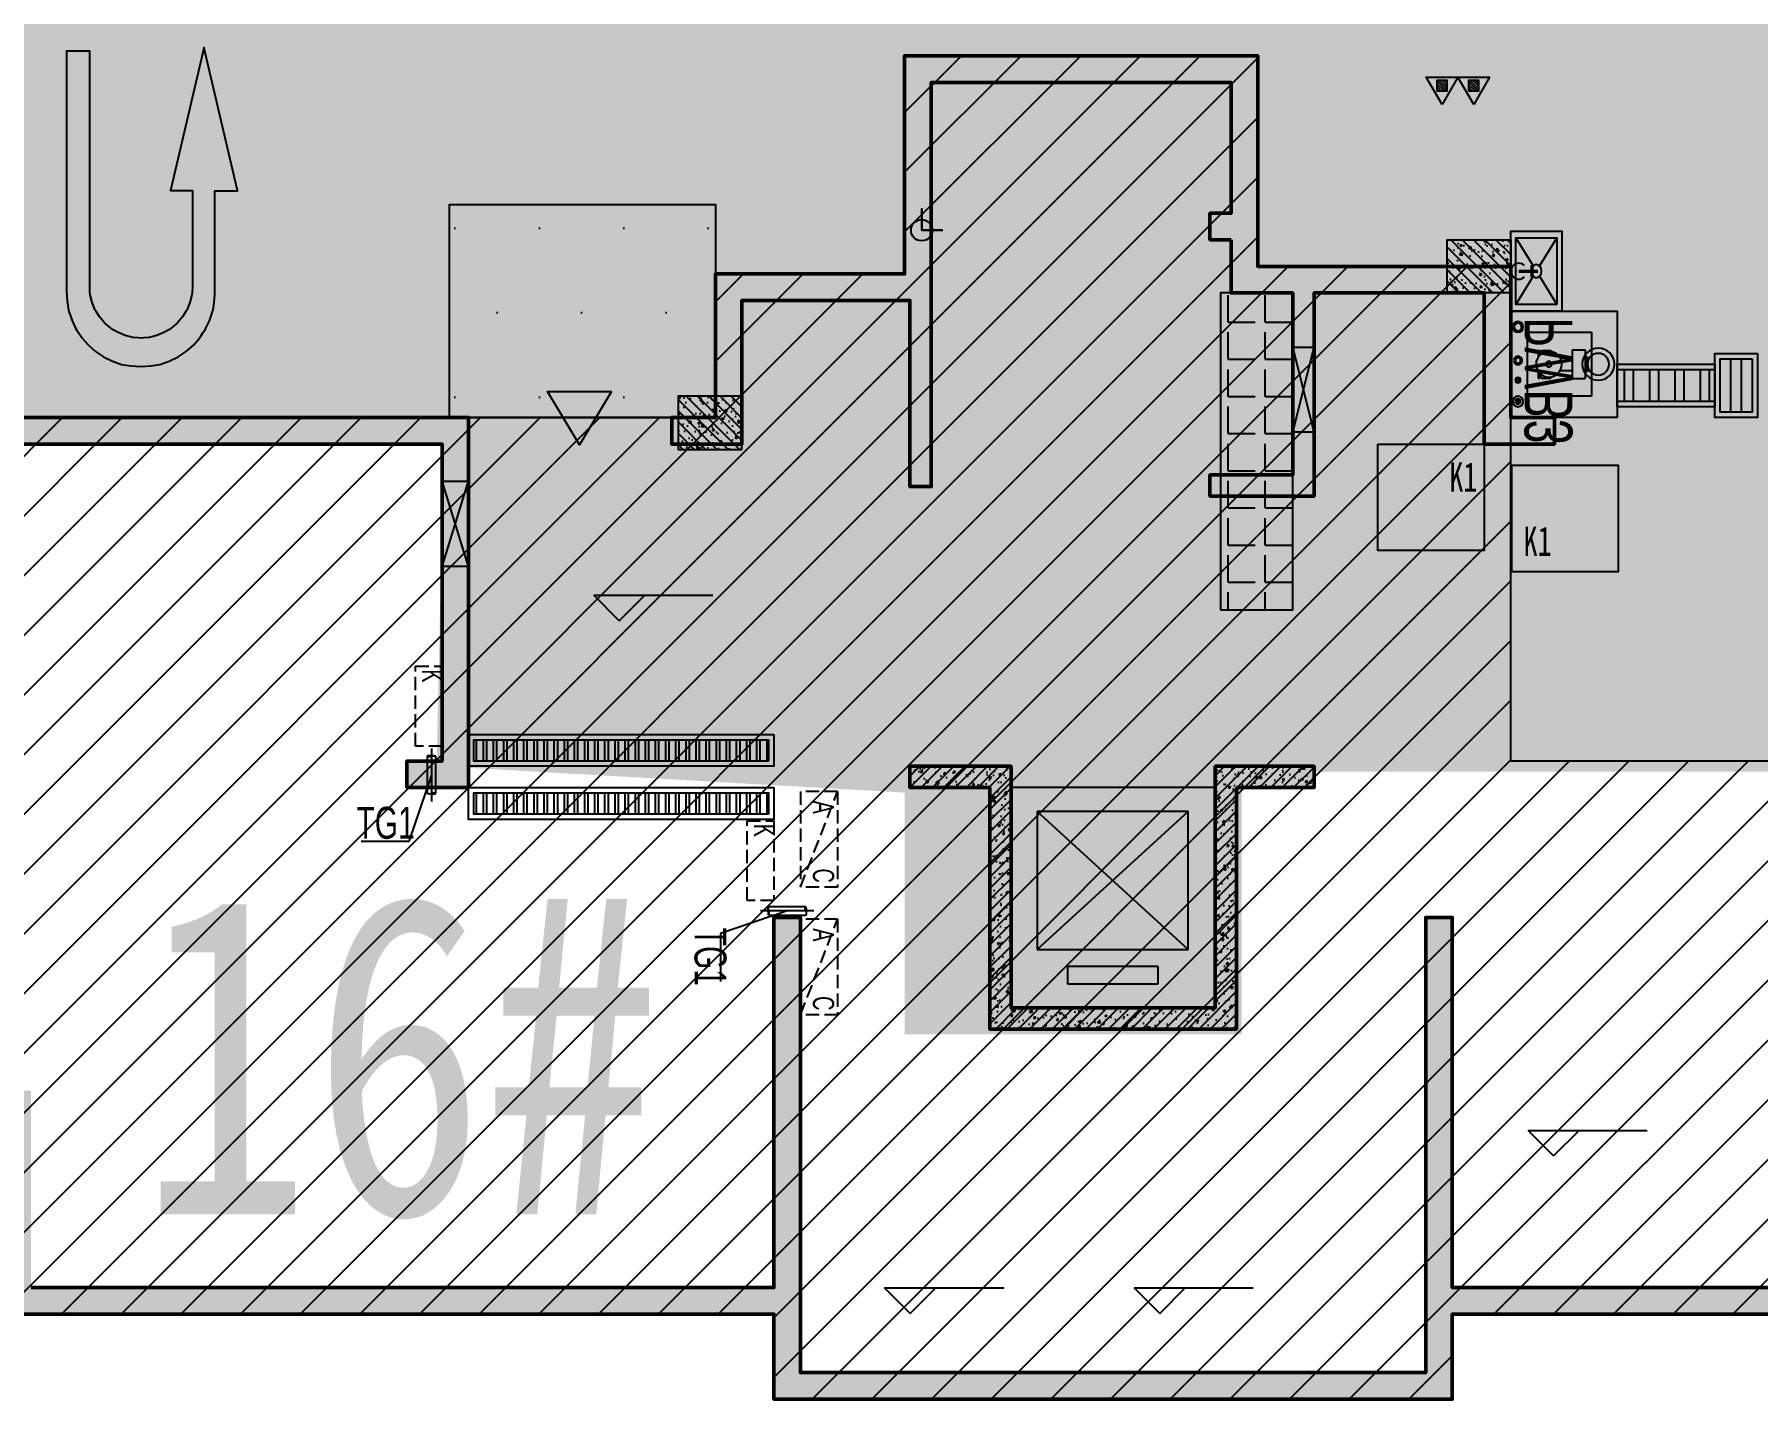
# Model space of a CAD drawing. Extents: x -1338203 to 1886333, y -530034 to 1031844.
# Drawn here: x 581834 to 598037, y 235343 to 248176 of the extents above; entities that cross this region are included whole.
import ezdxf
from ezdxf.enums import TextEntityAlignment as Align

# ---------------------------------------------------------------- set-up
doc = ezdxf.new("R2010")
doc.units = 0
doc.header["$LTSCALE"] = 1000
doc.header["$MEASUREMENT"] = 0
doc.linetypes.add('A-16-平面B1改$0$DASH', pattern=[0.35, 0.25, -0.1])
for name, color, linetype in [('0A-P-PKNG-LINE', 9, 'Continuous'), ('0P-EQUIP-CW', 7, 'Continuous'), ('0P-PIPE-CW', 3, 'Continuous'), ('A-001-平面参照B1$0$0A-ELEV-PATT', 8, 'Continuous'), ('A-001-平面参照B1$0$0G-NOTE', 4, 'Continuous'), ('A-001-平面参照B1$0$AUDIT_D_220531184525-2', 40, 'Continuous'), ('A-16-平面B1改$0$0A-A-SYMB-LEAD', 13, 'Continuous'), ('A-16-平面B1改$0$0A-A-SYMB-SHAF', 190, 'Continuous'), ('A-16-平面B1改$0$0A-O-EQPM', 215, 'Continuous'), ('A-16-平面B1改$0$A-16-平面B1$0$0A-A-SYMB-ELEV', 150, 'Continuous'), ('A-16-平面B1改$0$A-16-平面B1$0$0A-E-EVTR', 2, 'Continuous'), ('A-16-平面B1改$0$A-16-平面B1$0$110户型坡道（A02.A03.A06）$0$0A-P-FLOR-P&D', 190, 'Continuous'), ('A-FIRE', 7, 'Continuous'), ('p-a-core', 1, 'Continuous'), ('S-16-柱墙B1_1$0$0S-CW-HATCH', 251, 'Continuous'), ('S-16-柱墙B1_1$0$0S-CW-HATCH-UP', 251, 'Continuous'), ('S-16-柱墙B1_1$0$0S-S-HOLE', 55, 'Continuous'), ('S001地下一墙柱$0$S001地下一墙柱$0$0S-CC-LINE', 52, 'Continuous'), ('S001地下一墙柱$0$S001地下一墙柱$0$0S-CW-HATCH', 251, 'Continuous'), ('S001地下一墙柱$0$S001地下一墙柱$0$0S-CW-HATCH-UP', 251, 'Continuous'), ('可见线', 7, 'Continuous'), ('地面指向箭头', 7, 'Continuous'), ('负一层消火栓$0$0P-EQUIP-FH', 7, 'Continuous'), ('负一层集水坑及排水沟$0$负一层集水坑及排水沟$0$P001-预留预埋-B1$0$0A-O-FIXT', 6, 'Continuous'), ('负一层集水坑及排水沟$0$负一层集水坑及排水沟$0$P001-预留预埋-B1$0$0P-EQUIP-WW', 7, 'Continuous'), ('负一层集水坑及排水沟$0$负一层集水坑及排水沟$0$P001-预留预埋-B1$0$A-001-平面B1$0$0A-A-HATH', 8, 'Continuous'), ('负一层集水坑及排水沟$0$负一层集水坑及排水沟$0$P001-预留预埋-B1$0$A-001-平面B1$0$0A-P-ROOF-DRAN', 190, 'Continuous'), ('负一层集水坑及排水沟$0$负一层集水坑及排水沟$0$P001-预留预埋-B1$0$P001-预留预埋-B1$0$0P-EQUIP-WW', 7, 'Continuous')]:
    doc.layers.add(name, color=color, linetype=linetype)
for name, color, linetype, plot in [('A-001-主楼相对位置参照$0$AAD-A-MARK', 6, 'Continuous', False), ('A-16-平面B1改$0$A-16-平面B1$0$AAD-A-MARK', 6, 'Continuous', False), ('S-16-柱墙B1_1$0$AAD-A-MARK', 6, 'Continuous', False)]:
    doc.layers.add(name, color=color, linetype=linetype, plot=plot)
doc.layers.add('p-h-walkable', color=7, linetype='Continuous', lineweight=70, true_color=0xf0f0f0)
doc.layers.add('S-16-柱墙B1_1$0$0S-CW-LINE', color=7, linetype='Continuous', lineweight=50)
doc.styles.add('A-001-平面参照B1$0$AAD-HT', font='simhei.ttf', dxfattribs={"width": 0.6})
doc.styles.add('A-16-平面B1改$0$AAD-TXT', font='AAD-TXT', dxfattribs={"width": 0.7, "bigfont": 'AAD-HZTXT'})
doc.styles.add('仿宋_GB2312', font='simfang.ttf', dxfattribs={"width": 0.7, "height": 4})
doc.styles.add('负一层集水坑及排水沟$0$负一层集水坑及排水沟$0$P001-预留预埋-B1$0$P001-预留预埋-B1$0$AAD-TXT', font='AAD-TXT.shx', dxfattribs={"width": 0.7, "height": 3, "bigfont": 'AAD-HZTXT.shx'})

# ---------------------------------------------------------------- blocks, each defined once
blk = doc.blocks.new('A-001-平面参照B1')
at = {"layer": 'A-001-平面参照B1$0$0A-ELEV-PATT'}
h = blk.add_hatch(dxfattribs=at)
h.set_pattern_fill('DOTS', color=256, scale=500)
h.set_pattern_definition([(0, (-766365.4, -306889.1), (396.875, 793.75), [0, -793.75])])
h.paths.add_polyline_path([(-180629, -60313), (-178129, -60313), (-178129, -62313), (-180629, -62313)])
at = {"layer": 'A-001-平面参照B1$0$AUDIT_D_220531184525-2', "ltscale": 0.002}
blk.add_lwpolyline([(-180629, -62313), (-180629, -60313), (-178129, -60313), (-178129, -62313), (-180629, -62313)], dxfattribs=at)
at = {"layer": 'A-001-平面参照B1$0$0G-NOTE', "style": 'A-001-平面参照B1$0$AAD-HT', "width": 0.8}
blk.add_text('16#', height=3000, rotation=0, dxfattribs=at).set_placement((-183556, -68304), align=Align.MIDDLE_LEFT)
blk = doc.blocks.new('负一层集水坑及排水沟$0$负一层集水坑及排水沟$0$P001-预留预埋-B1$0$EREF')
at = {"layer": '负一层集水坑及排水沟$0$负一层集水坑及排水沟$0$P001-预留预埋-B1$0$P001-预留预埋-B1$0$0P-EQUIP-WW'}
for p, q in [((81104, 163835), (81104, 163235)), ((81704, 163835), (81104, 163835)), ((81704, 163235), (81704, 163835)), ((81748, 163902), (81730, 163920)), ((81767, 163905), (81733, 163939)), ((81777, 163917), (81745, 163949)), ((81274, 163735), (81337, 163735)), ((81274, 163735), (81274, 163719)), ((81274, 163719), (81317, 163719)), ((81274, 163706), (81306, 163706)), ((81274, 163706), (81274, 163615)), ((81471, 163735), (81534, 163735)), ((81491, 163719), (81534, 163719)), ((81502, 163706), (81534, 163706)), ((81534, 163735), (81534, 163719)), ((81534, 163706), (81534, 163615)), ((81274, 163615), (81285, 163615)), ((81345, 163529), (81345, 163416)), ((81463, 163529), (81463, 163416)), ((81523, 163615), (81534, 163615)), ((81270, 163416), (81538, 163416)), ((81270, 163416), (81270, 163295)), ((81538, 163416), (81538, 163295)), ((81104, 163235), (81704, 163235)), ((81270, 163295), (81538, 163295)), ((81328, 163289), (81480, 163289)), ((81328, 163289), (81328, 163280)), ((81328, 163280), (81480, 163280)), ((81345, 163295), (81345, 163289)), ((81345, 163280), (81345, 163252)), ((81463, 163295), (81463, 163289)), ((81463, 163280), (81463, 163252)), ((81480, 163289), (81480, 163280))]:
    blk.add_line(p, q, dxfattribs=at)
blk.add_lwpolyline([(80904, 163992), (80904, 162992), (81904, 162992), (81904, 163992)], close=True, dxfattribs=at)
for centre, radius in [((81054, 163926), 50), ((81754, 163926), 50), ((81054, 163926), 35), ((81369, 163926), 40), ((81369, 163926), 25), ((81554, 163926), 25), ((81554, 163926), 15), ((81754, 163926), 25), ((81404, 163635), 121), ((81404, 163635), 27), ((81404, 163170), 151), ((81404, 163170), 102)]:
    blk.add_circle(centre, radius, dxfattribs=at)
at = {"layer": '负一层集水坑及排水沟$0$负一层集水坑及排水沟$0$P001-预留预埋-B1$0$P001-预留预埋-B1$0$0P-EQUIP-WW', "style": '负一层集水坑及排水沟$0$负一层集水坑及排水沟$0$P001-预留预埋-B1$0$P001-预留预埋-B1$0$AAD-TXT', "width": 0.7}
blk.add_text('PWB3', height=450, dxfattribs=at).set_placement((80962, 163414, 3000))
blk = doc.blocks.new('负一层集水坑及排水沟$0$负一层集水坑及排水沟$0$P001-预留预埋-B1$0$$lvtry$00000191')
at = {"color": 0}
for p, q in [((-250, -50, 0), (-39, -219, 0)), ((39, -219, 0), (250, -50, 0)), ((-250, -450, 0), (-39, -281, 0)), ((39, -281, 0), (250, -450, 0))]:
    blk.add_line(p, q, dxfattribs=at)
at = {"color": 0, "elevation": 0}
for points in [[(300, -500), (300, 0), (-300, 0), (-300, -500)], [(250, -450), (250, -50), (-250, -50), (-250, -450)]]:
    blk.add_lwpolyline(points, close=True, dxfattribs=at)
at = {"color": 0}
blk.add_circle((0, -250, 0), 50, dxfattribs=at)
for p in [(0, -50, 0), (0, -250, 0)]:
    blk.add_point(p, dxfattribs=at)
blk = doc.blocks.new('负一层集水坑及排水沟')
at = {"layer": '负一层集水坑及排水沟$0$负一层集水坑及排水沟$0$P001-预留预埋-B1$0$A-001-平面B1$0$0A-A-HATH'}
h = blk.add_hatch(dxfattribs=at)
h.set_pattern_fill('STEEL', color=256, scale=150, angle=405)
h.set_pattern_definition([(90, (-209422.2, 146366.56), (-238.125, 2e-05), []), (90, (-209506.39, 146450.75), (-238.125, 2e-05), [])])
h.paths.add_polyline_path([(-168729, -61863), (-168729, -62163), (-169649, -62163), (-169649, -61863)])
at = {"layer": '负一层集水坑及排水沟$0$负一层集水坑及排水沟$0$P001-预留预埋-B1$0$0P-EQUIP-WW'}
for p, q in [((-168579, -62263), (-168579, -61763)), ((-168479, -62263), (-168479, -61763))]:
    blk.add_line(p, q, dxfattribs=at)
for points in [[(-168329, -61713), (-168329, -62313), (-168729, -62313), (-168729, -61713)], [(-168379, -61763), (-168379, -62263), (-168679, -62263), (-168679, -61763)]]:
    blk.add_lwpolyline(points, close=True, dxfattribs=at)
at = {"layer": '负一层集水坑及排水沟$0$负一层集水坑及排水沟$0$P001-预留预埋-B1$0$A-001-平面B1$0$0A-P-ROOF-DRAN'}
for points in [[(-169649, -61813), (-168729, -61813), (-168729, -62213), (-169649, -62213)], [(-168729, -61863), (-168729, -62163), (-169649, -62163), (-169649, -61863)]]:
    blk.add_lwpolyline(points, close=True, dxfattribs=at)
at = {"xscale": -1.000000000000001, "rotation": 90}
blk.add_blockref('负一层集水坑及排水沟$0$负一层集水坑及排水沟$0$P001-预留预埋-B1$0$EREF', (-6656, 19591), dxfattribs=at)
at = {"layer": '负一层集水坑及排水沟$0$负一层集水坑及排水沟$0$P001-预留预埋-B1$0$0A-O-FIXT', "xscale": -1.250000000000001, "yscale": 0.9600000000000013, "rotation": 90}
blk.add_blockref('负一层集水坑及排水沟$0$负一层集水坑及排水沟$0$P001-预留预埋-B1$0$$lvtry$00000191', (-170649, -60938, 0), dxfattribs=at)
blk = doc.blocks.new('负一层消火栓$0$$TwtSys$00000546')
h = blk.add_hatch()
h.set_pattern_fill('ANSI31', color=256, scale=200, style=0)
h.set_pattern_definition([(45, (-38543.802, -6670.83), (-17.67767, 17.67767), [])])
h.paths.add_polyline_path([(-65, 174), (65, 174), (65, 44), (-65, 44)])
for points in [[(0, 344), (-198, 0), (198, 0)], [(-65, 174), (65, 174), (65, 44), (-65, 44)]]:
    blk.add_lwpolyline(points, close=True)
blk = doc.blocks.new('负一层消火栓')
at = {"layer": '负一层消火栓$0$0P-EQUIP-FH', "xscale": -0.75, "yscale": 0.75, "zscale": 0.75, "rotation": 180}
for p in [(-171295, -59113), (-170998, -59113)]:
    blk.add_blockref('负一层消火栓$0$$TwtSys$00000546', p, dxfattribs=at)
blk = doc.blocks.new('$TwtSys$00000320')
at = {"const_width": 20}
for points in [[(0, 0), (0, -121)], [(-37, -83), (37, -83)]]:
    blk.add_lwpolyline(points, dxfattribs=at)
blk = doc.blocks.new('A$Cee0fc4ce')
at = {"layer": '0P-PIPE-CW', "linetype": 'Continuous'}
blk.add_arc((-170574, -60939), 75, 45, 315, dxfattribs=at)
at = {"layer": '0P-EQUIP-CW', "xscale": 1.5, "yscale": -1.5, "zscale": 1.5, "rotation": 270}
blk.add_blockref('$TwtSys$00000320', (-170574, -60939), dxfattribs=at)
blk = doc.blocks.new('JTDT')
at = {"layer": 'A-FIRE'}
h = blk.add_hatch(color=251, dxfattribs=at)
h.dxf.hatch_style = 1
h.paths.add_polyline_path([(189165, 82916), (189162, 82988), (189159, 82988), (189147, 83060), (189144, 83075), (189126, 83123), (189114, 83162), (189105, 83180), (189081, 83230), (189072, 83245), (189057, 83269), (189036, 83299), (189024, 83317), (189021, 83320), (189021, 83323), (188961, 83389), (188893, 83449), (188818, 83500), (188734, 83542), (188650, 83571), (188561, 83586), (188468, 83592), (188378, 83586), (188288, 83571), (188202, 83542), (188118, 83500), (188043, 83449), (187974, 83389), (187915, 83323), (187915, 83320), (187912, 83317), (187900, 83299), (187882, 83269), (187864, 83245), (187858, 83230), (187831, 83180), (187822, 83162), (187810, 83123), (187795, 83075), (187789, 83060), (187777, 82988), (187771, 82916), (187771, 82895), (187771, 82839), (187771, 81938), (187559, 81938), (187559, 81935), (187867, 80625), (187876, 80592), (187882, 80625), (188190, 81935), (187983, 81935), (187983, 81938), (187983, 82839), (187986, 82895), (187989, 82916), (188007, 82988), (188037, 83060), (188046, 83075), (188076, 83123), (188109, 83162), (188124, 83180), (188184, 83230), (188205, 83245), (188247, 83269), (188318, 83299), (188390, 83317), (188441, 83320), (188468, 83323), (188492, 83320), (188543, 83317), (188615, 83299), (188686, 83269), (188728, 83245), (188749, 83230), (188809, 83180), (188824, 83162), (188857, 83123), (188887, 83075), (188896, 83060), (188926, 82988), (188944, 82916), (188947, 82895), (188949, 82839), (188949, 80625), (189168, 80625), (189168, 82839), (189168, 82895)])
at = {"layer": '地面指向箭头', "color": 251, "linetype": 'Continuous'}
blk.add_lwpolyline([(189165, 82916), (189162, 82988), (189159, 82988), (189147, 83060), (189144, 83075), (189126, 83123), (189114, 83162), (189105, 83180), (189081, 83230), (189072, 83245), (189057, 83269), (189036, 83299), (189024, 83317), (189021, 83320), (189021, 83323), (188961, 83389), (188893, 83449), (188818, 83500), (188734, 83542), (188650, 83571), (188561, 83586), (188468, 83592), (188378, 83586), (188288, 83571), (188202, 83542), (188118, 83500), (188043, 83449), (187974, 83389), (187915, 83323), (187915, 83320), (187912, 83317), (187900, 83299), (187882, 83269), (187864, 83245), (187858, 83230), (187831, 83180), (187822, 83162), (187810, 83123), (187795, 83075), (187789, 83060), (187777, 82988), (187771, 82916), (187771, 82895), (187771, 82839), (187771, 81938), (187559, 81938), (187559, 81935), (187867, 80625), (187876, 80592), (187882, 80625), (188190, 81935), (187983, 81935), (187983, 81938), (187983, 82839), (187986, 82895), (187989, 82916), (188007, 82988), (188037, 83060), (188046, 83075), (188076, 83123), (188109, 83162), (188124, 83180), (188184, 83230), (188205, 83245), (188247, 83269), (188318, 83299), (188390, 83317), (188441, 83320), (188468, 83323), (188492, 83320), (188543, 83317), (188615, 83299), (188686, 83269), (188728, 83245), (188749, 83230), (188809, 83180), (188824, 83162), (188857, 83123), (188887, 83075), (188896, 83060), (188926, 82988), (188944, 82916), (188947, 82895), (188949, 82839), (188949, 80625), (189168, 80625), (189168, 82839), (189168, 82895), (189165, 82916)], dxfattribs=at)
blk = doc.blocks.new('A$C9cb663f1')
at = {"layer": '地面指向箭头', "color": 251, "rotation": 180}
blk.add_blockref('JTDT', (358656, -33116), dxfattribs=at)
blk = doc.blocks.new('A$C488321c4')
at = {"layer": '地面指向箭头'}
h = blk.add_hatch(color=251, dxfattribs=at)
h.dxf.hatch_style = 1
h.paths.add_polyline_path([(174613, -116942), (174313, -117442), (174013, -116942)])
at = {"layer": '地面指向箭头', "color": 251, "flags": 128}
blk.add_lwpolyline([(174613, -116942), (174313, -117442), (174013, -116942), (174613, -116942)], dxfattribs=at)
blk = doc.blocks.new('JSK')
at = {"layer": '可见线', "color": 1, "elevation": -83150}
for points in [[(37136, -50454), (38136, -50454), (38136, -51454), (37136, -51454)], [(38396, -50654), (39396, -50654), (39396, -51654), (38396, -51654)]]:
    blk.add_lwpolyline(points, close=True, dxfattribs=at)
at = {"layer": '可见线', "color": 1, "style": '仿宋_GB2312', "width": 0.7}
for p in [(37808, -50901, -83150), (38506, -51505, -83150)]:
    blk.add_text('K1', height=275.7, dxfattribs=at).set_placement(p)
blk = doc.blocks.new('A-16-平面B1改$0$AAD_ARCH_EQPM_室内空调挂机')
at = {"layer": 'A-16-平面B1改$0$0A-O-EQPM', "linetype": 'A-16-平面B1改$0$DASH', "ltscale": 0.5}
blk.add_lwpolyline([(375, 125), (375, -125), (-375, -125), (-375, 125), (375, 125)], dxfattribs=at)
at = {"layer": 'A-16-平面B1改$0$0A-O-EQPM', "ltscale": 0.5, "style": 'A-16-平面B1改$0$AAD-TXT', "width": 0.7}
blk.add_text('K', height=200, dxfattribs=at).set_placement((-346, -63))
blk = doc.blocks.new('*U327')
at = {"ltscale": 0.5}
blk.add_blockref('A-16-平面B1改$0$AAD_ARCH_EQPM_室内空调挂机', (0, 0), dxfattribs=at)
blk = doc.blocks.new('A-16-平面B1改$0$AAD_ARCH_EQPM_高位空调室外机')
at = {"layer": 'A-16-平面B1改$0$0A-O-EQPM', "linetype": 'A-16-平面B1改$0$DASH', "ltscale": 0.5}
blk.add_lwpolyline([(-450, 175), (-450, -175), (450, -175), (-450, 175), (450, 175), (450, -175)], dxfattribs=at)
at = {"layer": 'A-16-平面B1改$0$0A-O-EQPM', "linetype": 'Continuous', "style": 'A-16-平面B1改$0$AAD-TXT', "width": 0.7}
for s, p in [('A', (-364, -58)), ('C', (274, -58))]:
    blk.add_text(s, height=200, dxfattribs=at).set_placement(p)
blk = doc.blocks.new('*U328')
at = {"ltscale": 0.5}
blk.add_blockref('A-16-平面B1改$0$AAD_ARCH_EQPM_高位空调室外机', (0, 0), dxfattribs=at)
blk = doc.blocks.new('*U329')
at = {"layer": 'A-16-平面B1改$0$0A-A-SYMB-LEAD'}
blk.add_line((212, -627), (662, -627), dxfattribs=at)
at = {"layer": 'A-16-平面B1改$0$0A-A-SYMB-LEAD', "style": 'A-16-平面B1改$0$AAD-TXT', "width": 0.7}
blk.add_attdef('TG', text='', height=300, dxfattribs=at).set_placement((431, -722), align=Align.MIDDLE_CENTER)
blk.add_wipeout([(-40, -175), (-40, 175), (40, 175), (40, -175)])
for p, q in [((-40, 175), (-40, -175)), ((0, 250), (0, -250)), ((40, -175), (40, 175))]:
    blk.add_line(p, q)
for points in [[(40, 175, 0.300928), (0, 175, -0.257374), (-40, 175, 0.885502)], [(0, 175, -0.401237), (0, 175, 0.257374), (-40, 175, -0.885502)], [(40, -175, 0.300928), (0, -175, -0.257374), (-40, -175, 0.885502)], [(0, -175, -0.401237), (0, -175, 0.257374), (40, -175, -0.885502)]]:
    blk.add_lwpolyline(points, format="xyb")
at = {"layer": 'A-16-平面B1改$0$0A-A-SYMB-LEAD'}
blk.add_line((0, 0), (212, -627), dxfattribs=at)
blk = doc.blocks.new('*U330')
at = {"layer": 'A-16-平面B1改$0$0A-A-SYMB-LEAD'}
blk.add_line((-212, -627), (-662, -627), dxfattribs=at)
at = {"layer": 'A-16-平面B1改$0$0A-A-SYMB-LEAD', "style": 'A-16-平面B1改$0$AAD-TXT', "width": 0.7}
blk.add_attdef('TG', text='', height=300, dxfattribs=at).set_placement((-431, -450), align=Align.MIDDLE_CENTER)
blk.add_wipeout([(-40, -175), (-40, 175), (40, 175), (40, -175)])
for p, q in [((-40, 175), (-40, -175)), ((0, 250), (0, -250)), ((40, -175), (40, 175))]:
    blk.add_line(p, q)
for points in [[(40, 175, 0.300928), (0, 175, -0.257374), (-40, 175, 0.885502)], [(0, 175, -0.401237), (0, 175, 0.257374), (-40, 175, -0.885502)], [(40, -175, 0.300928), (0, -175, -0.257374), (-40, -175, 0.885502)], [(0, -175, -0.401237), (0, -175, 0.257374), (40, -175, -0.885502)]]:
    blk.add_lwpolyline(points, format="xyb")
at = {"layer": 'A-16-平面B1改$0$0A-A-SYMB-LEAD'}
blk.add_line((0, 0), (-212, -627), dxfattribs=at)
blk = doc.blocks.new('A-16-平面B1改')
at = {"true_color": 0x636466}
h = blk.add_hatch(dxfattribs=at)
h.set_pattern_fill('ANGLE', color=251, scale=100)
h.set_pattern_definition([(0, (-2123058.97, 566082.9), (0, 349.25), [254, -95.25]), (90, (-2123058.97, 566082.9), (-349.25, 2e-14), [254, -95.25])])
h.paths.add_polyline_path([(2810, -3570), (3490, -3570), (3490, -590), (2810, -590)])
at = {"layer": 'A-16-平面B1改$0$A-16-平面B1$0$110户型坡道（A02.A03.A06）$0$0A-P-FLOR-P&D'}
h = blk.add_hatch(dxfattribs=at)
h.set_pattern_fill('ANSI32', color=256, scale=20, angle=-135)
h.set_pattern_definition([(270, (461214.43, 21542.85), (95.25, 6e-09), []), (270, (461182.68, 21511.1), (95.25, 6e-09), [])])
h.paths.add_polyline_path([(-1440, -4990), (-4210, -4990), (-4210, -4790), (-1640, -4790), (-1440, -4790)])
h = blk.add_hatch(dxfattribs=at)
h.set_pattern_fill('ANSI32', color=256, scale=20, angle=-135)
h.set_pattern_definition([(270, (461214.43, 21042.85), (95.25, 6e-09), []), (270, (461182.68, 21011.1), (95.25, 6e-09), [])])
h.paths.add_polyline_path([(-1440, -5490), (-4210, -5490), (-4210, -5290), (-1640, -5290), (-1440, -5290)])
blk.add_lwpolyline([(2810, -3570), (3490, -3570), (3490, -590), (2810, -590)], close=True)
at = {"layer": 'A-16-平面B1改$0$A-16-平面B1$0$0A-A-SYMB-ELEV'}
for p, q in [((-2844, -3671), (-3084, -3431)), ((-3084, -3431), (-1964, -3431)), ((-2844, -3671), (-2604, -3431)), ((5942, -8703), (5702, -8463)), ((5702, -8463), (6822, -8463)), ((5942, -8703), (6182, -8463)), ((-108, -10183), (-348, -9943)), ((-348, -9943), (772, -9943)), ((-108, -10183), (132, -9943)), ((2238, -10183), (1998, -9943)), ((1998, -9943), (3118, -9943)), ((2238, -10183), (2478, -9943))]:
    blk.add_line(p, q, dxfattribs=at)
at = {"layer": 'A-16-平面B1改$0$A-16-平面B1$0$0A-E-EVTR'}
for p, q in [((2507, -5465), (1087, -5465)), ((1087, -5465), (1087, -6761)), ((2507, -6761), (1087, -5465)), ((2507, -5465), (1087, -6761)), ((2507, -6761), (2507, -5465)), ((1087, -6761), (2507, -6761)), ((2223, -6923), (1371, -6923)), ((1371, -6923), (1371, -7085)), ((2223, -7085), (2223, -6923)), ((1371, -7085), (2223, -7085))]:
    blk.add_line(p, q, dxfattribs=at)
at = {"layer": 'A-16-平面B1改$0$A-16-平面B1$0$110户型坡道（A02.A03.A06）$0$0A-P-FLOR-P&D'}
for points in [[(-1390, -4740), (-1390, -5040), (-4260, -5040), (-4260, -4740)], [(-1440, -4990), (-4210, -4990), (-4210, -4790), (-1440, -4790)], [(-1390, -5240), (-1390, -5540), (-4260, -5540), (-4260, -5240)], [(-1440, -5490), (-4210, -5490), (-4210, -5290), (-1440, -5290)]]:
    blk.add_lwpolyline(points, close=True, dxfattribs=at)
at = {"layer": 'A-16-平面B1改$0$A-16-平面B1$0$AAD-A-MARK'}
for q in [(0, 200), (0, 200), (0, 200), (200, 0), (200, 0), (200, 0)]:
    blk.add_line((0, 0), q, dxfattribs=at)
blk.add_circle((0, 0), 100, dxfattribs=at)
blk.add_circle((0, 0), 100, dxfattribs=at)
blk.add_circle((0, 0), 100, dxfattribs=at)
at = {"layer": 'A-16-平面B1改$0$0A-A-SYMB-SHAF'}
blk.add_blockref('*U330', (-4610, -5121), dxfattribs=at).add_auto_attribs({'TG': 'TG1'})
at = {"layer": 'A-16-平面B1改$0$0A-O-EQPM', "rotation": 270}
for name, p in [('*U328', (-965, -5726)), ('*U327', (-1515, -5926))]:
    blk.add_blockref(name, p, dxfattribs=at)
at = {"layer": 'A-16-平面B1改$0$0A-A-SYMB-SHAF', "rotation": 270}
blk.add_blockref('*U329', (-1264, -6400), dxfattribs=at).add_auto_attribs({'TG': 'TG1'})
at = {"layer": 'A-16-平面B1改$0$0A-O-EQPM', "rotation": 270}
blk.add_blockref('*U327', (-4635, -4474), dxfattribs=at)
blk.add_blockref('*U328', (-965, -6926), dxfattribs=at)
blk = doc.blocks.new('A-001-主楼相对位置参照')
at = {"layer": 'A-001-主楼相对位置参照$0$AAD-A-MARK'}
blk.add_lwpolyline([(-175349, -67863), (-173429, -67863), (-173429, -65793), (-175349, -65793)], close=True, dxfattribs=at)
blk = doc.blocks.new('S-16-柱墙B1_1')
at = {"layer": 'S-16-柱墙B1_1$0$0S-CW-HATCH'}
h = blk.add_hatch(color=256, dxfattribs=at)
h.dxf.hatch_style = 1
h.paths.add_polyline_path([(3490, -1100), (3690, -1100), (3690, -1900), (3490, -1900), (3490, -2300), (2710, -2300), (2710, -2500), (3690, -2500), (3690, -590), (5290, -590), (5290, -2010), (5950, -2010), (5950, -1760), (5540, -1760), (5540, -340), (3160, -340), (3160, 1640), (-160, 1640), (-160, -410), (-1940, -410), (-1940, -1760), (-2350, -1760), (-2350, -2010), (-1690, -2010), (-1690, -660), (-110, -660), (-110, -2410), (90, -2410), (90, 1390), (2910, 1390), (2910, 160), (2710, 160), (2710, -90), (2910, -90), (2910, -590), (3490, -590)])
h = blk.add_hatch(color=256, dxfattribs=at)
h.dxf.hatch_style = 1
h.paths.add_polyline_path([(-4260, -3160), (-4510, -3160), (-4510, -4990), (-4840, -4990), (-4840, -5240), (-4260, -5240)], flags=17)
h.paths.add_polyline_path([(-12100, -8240), (-11850, -8240), (-11850, -9040), (-12100, -9040), (-12100, -10190), (-1390, -10190), (-1390, -10990), (4990, -10990), (4990, -10190), (26560, -10190), (26560, -10990), (32940, -10990), (32940, -10190), (43650, -10190), (43650, -1760), (36450, -1760), (35810, -1760), (35810, -5240), (36390, -5240), (36390, -4990), (36060, -4990), (36060, -2010), (36450, -2010), (43400, -2010), (43400, -4990), (43050, -4990), (43050, -5240), (43400, -5240), (43400, -9940), (40175, -9940), (40175, -8090), (39925, -8090), (39925, -9940), (32940, -9940), (32940, -6460), (32690, -6460), (32690, -10740), (26810, -10740), (26810, -6460), (26560, -6460), (26560, -9940), (19575, -9940), (19575, -8090), (19325, -8090), (19325, -9940), (16100, -9940), (16100, -7610), (15850, -7610), (15850, -9940), (15700, -9940), (15700, -7610), (15450, -7610), (15450, -9940), (12225, -9940), (12225, -8090), (11975, -8090), (11975, -9940), (4990, -9940), (4990, -6460), (4740, -6460), (4740, -10740), (-1140, -10740), (-1140, -6460), (-1390, -6460), (-1390, -9940), (-8375, -9940), (-8375, -8090), (-8625, -8090), (-8625, -9940), (-11850, -9940), (-11850, -5240), (-11500, -5240), (-11500, -4990), (-11850, -4990), (-11850, -3560), (-12100, -3560)])
h.paths.add_polyline_path([(-10500, -1760), (-10500, -2010), (-4510, -2010), (-4510, -2360), (-4260, -2360), (-4260, -1760)], flags=17)
h.paths.add_polyline_path([(-11300, -2010), (-11300, -1760), (-12100, -1760), (-12100, -2560), (-11850, -2560), (-11850, -2010)], flags=17)
h = blk.add_hatch(color=256, dxfattribs=at)
h.dxf.hatch_style = 1
h.paths.add_polyline_path([(2960, -5240), (3690, -5240), (3690, -5040), (2760, -5040), (2760, -7310), (840, -7310), (840, -5040), (-110, -5040), (-110, -5240), (640, -5240), (640, -7510), (2960, -7510)])
at = {"layer": 'S-16-柱墙B1_1$0$0S-CW-HATCH-UP'}
h = blk.add_hatch(dxfattribs=at)
h.set_pattern_fill('钢筋混凝土', color=256, scale=30)
h.set_pattern_definition([(45, (0, 0), (-53.033, 53.033), []), (50, (0, 0), (215.178, -18.8256), [22.5, -247.5]), (355, (0, 0), (-41.6254, 225.658), [18, -198]), (100.4514, (17.93, -1.57), (173.553, 206.832), [19.122, -210.3426]), (46.184, (0, 60), (320.172, -49.656), [33.75, -371.25]), (96.6356, (26.68, 55.86), (280.399, 292.235), [28.683, -315.514]), (351.184, (0, 60), (280.399, 292.236), [27, -297]), (21, (30, 45), (179.072, -120.7857), [22.5, -247.5]), (326, (30, 45), (72.9946, 217.545), [18, -198]), (71.4514, (44.92, 34.93), (252.067, 96.759), [19.122, -210.3426]), (37.5, (0, 0), (3.648, 99.8682), [0, -195.6, 0, -201, 0, -198.75]), (7.5, (0, 0), (78.9209, 118.3235), [0, -114.6, 0, -191.1, 0, -75.75]), (327.5, (-66.9, 0), (160.1467, -6.7665), [0, -75, 0, -234, 0, -310.5]), (317.5, (-96.9, 0), (174.956, 30.0315), [0, -97.5, 0, -155.4, 0, -220.5])])
h.paths.add_polyline_path([(3690, -1900), (3490, -1900), (3490, -2300), (2710, -2300), (2710, -2500), (3690, -2500), (3690, -590), (5290, -590), (5290, -2010), (5950, -2010), (5950, -1760), (5540, -1760), (5540, -340), (3160, -340), (3160, 1640), (-160, 1640), (-160, -410), (-1940, -410), (-1940, -1760), (-2350, -1760), (-2350, -2010), (-1690, -2010), (-1690, -660), (-110, -660), (-110, -2410), (90, -2410), (90, 1390), (2910, 1390), (2910, 160), (2710, 160), (2710, -90), (2910, -90), (2910, -590), (3490, -590), (3490, -1100), (3690, -1100)])
h = blk.add_hatch(dxfattribs=at)
h.set_pattern_fill('钢筋混凝土', color=256, scale=30)
h.set_pattern_definition([(45, (0, 0), (-53.03301, 53.03301), []), (50, (0, 0), (215.17805, -18.82564), [22.5, -247.5]), (355, (0, 0), (-41.6254, 225.6576), [18, -198]), (100.4514, (17.93, -1.57), (173.5528, 206.8319), [19.1221, -210.3426]), (46.1842, (0, 60), (320.1723, -49.6557), [33.75, -371.25]), (96.6356, (26.68, 55.86), (280.3988, 292.2354), [28.683, -315.514]), (351.1842, (0, 60), (280.3986, 292.2356), [27, -297]), (21, (30, 45), (179.0721, -120.7857), [22.5, -247.5]), (326, (30, 45), (72.9946, 217.545), [18, -198]), (71.4514, (44.92, 34.93), (252.0668, 96.75915), [19.1221, -210.3426]), (37.5, (0, 0), (3.64796, 99.86816), [0, -195.6, 0, -201, 0, -198.75]), (7.5, (0, 0), (78.92086, 118.32351), [0, -114.6, 0, -191.1, 0, -75.75]), (327.5, (-66.9, 0), (160.14673, -6.76646), [0, -75, 0, -234, 0, -310.5]), (317.5, (-96.9, 0), (174.95585, 30.0315), [0, -97.5, 0, -155.4, 0, -220.5])])
h.paths.add_polyline_path([(-4260, -3160), (-4510, -3160), (-4510, -4990), (-4840, -4990), (-4840, -5240), (-4260, -5240)], flags=17)
h.paths.add_polyline_path([(-12100, -8240), (-11850, -8240), (-11850, -9040), (-12100, -9040), (-12100, -10190), (-1390, -10190), (-1390, -10990), (4990, -10990), (4990, -10190), (26560, -10190), (26560, -10990), (32940, -10990), (32940, -10190), (43650, -10190), (43650, -1760), (36450, -1760), (35810, -1760), (35810, -5240), (36390, -5240), (36390, -4990), (36060, -4990), (36060, -2010), (36450, -2010), (43400, -2010), (43400, -4990), (43050, -4990), (43050, -5240), (43400, -5240), (43400, -9940), (40175, -9940), (40175, -8090), (39925, -8090), (39925, -9940), (32940, -9940), (32940, -6460), (32690, -6460), (32690, -10740), (26810, -10740), (26810, -6460), (26560, -6460), (26560, -9940), (19575, -9940), (19575, -8090), (19325, -8090), (19325, -9940), (16100, -9940), (16100, -7610), (15850, -7610), (15850, -9940), (15700, -9940), (15700, -7610), (15450, -7610), (15450, -9940), (12225, -9940), (12225, -8090), (11975, -8090), (11975, -9940), (4990, -9940), (4990, -6460), (4740, -6460), (4740, -10740), (-1140, -10740), (-1140, -6460), (-1390, -6460), (-1390, -9940), (-8375, -9940), (-8375, -8090), (-8625, -8090), (-8625, -9940), (-11850, -9940), (-11850, -5240), (-11500, -5240), (-11500, -4990), (-11850, -4990), (-11850, -3560), (-12100, -3560)])
h.paths.add_polyline_path([(-11300, -2010), (-11300, -1760), (-12100, -1760), (-12100, -2560), (-11850, -2560), (-11850, -2010)], flags=17)
h.paths.add_polyline_path([(-10500, -1760), (-10500, -2010), (-4510, -2010), (-4510, -2360), (-4260, -2360), (-4260, -1760)], flags=17)
h = blk.add_hatch(dxfattribs=at)
h.set_pattern_fill('钢筋混凝土', color=256, scale=30)
h.set_pattern_definition([(45, (1424320, 709315), (-53.0330086, 53.0330086), []), (50, (1424320, 709315), (215.178055, -18.82564), [22.5, -247.5]), (355, (1424320, 709315), (-41.6254, 225.65764), [18, -198]), (100.4514, (1424337.93, 709313.43), (173.552815, 206.831863), [19.122057, -210.342634]), (46.1842, (1424320, 709375), (320.172315, -49.655704), [33.75, -371.25]), (96.6356, (1424346.68, 709370.86), (280.39881, 292.23536), [28.683086, -315.5139]), (351.1842, (1424320, 709375), (280.398584, 292.23558), [27, -297]), (21, (1424350, 709360), (179.072116, -120.785667), [22.5, -247.5]), (326, (1424350, 709360), (72.9946, 217.545014), [18, -198]), (71.4514, (1424364.92, 709349.93), (252.066789, 96.75915), [19.122057, -210.342634]), (37.5, (1424320, 709315), (3.6479566, 99.868156), [0, -195.6, 0, -201, 0, -198.75]), (7.5, (1424320, 709315), (78.920861, 118.3235136), [0, -114.6, 0, -191.1, 0, -75.75]), (327.5, (1424253.1, 709315), (160.146731, -6.7664615), [0, -75, 0, -234, 0, -310.5]), (317.5, (1424223.1, 709315), (174.955851, 30.031495), [0, -97.5, 0, -155.4, 0, -220.5])])
h.paths.add_polyline_path([(2960, -5240), (3690, -5240), (3690, -5040), (2760, -5040), (2760, -7310), (840, -7310), (840, -5040), (-110, -5040), (-110, -5240), (640, -5240), (640, -7510), (2960, -7510)])
at = {"layer": 'S-16-柱墙B1_1$0$0S-CW-LINE'}
blk.add_lwpolyline([(2910, -90), (2910, -590), (3490, -590), (3490, -2300), (2710, -2300), (2710, -2500), (3690, -2500), (3690, -590), (5290, -590), (5290, -2010), (5950, -2010), (5950, -1760), (5540, -1760), (5540, -340), (3160, -340), (3160, 1640), (-160, 1640), (-160, -410), (-1940, -410), (-1940, -1760), (-2350, -1760), (-2350, -2010), (-1690, -2010), (-1690, -660), (-110, -660), (-110, -2410), (90, -2410), (90, 1390), (2910, 1390), (2910, 160), (2710, 160), (2710, -90), (2910, -90)], dxfattribs=at)
at = {"layer": 'S-16-柱墙B1_1$0$0S-CW-LINE', "flags": 128}
for points in [[(11975, -9940), (4990, -9940), (4990, -6460), (4740, -6460), (4740, -10740), (-1140, -10740), (-1140, -6460), (-1390, -6460), (-1390, -9940), (-8375, -9940)], [(-11850, -2010), (-4510, -2010), (-4510, -4990), (-4840, -4990), (-4840, -5240), (-4260, -5240), (-4260, -1760), (-12100, -1760)], [(-12100, -10190), (-1390, -10190), (-1390, -10990), (4990, -10990), (4990, -10190), (26560, -10190)]]:
    blk.add_lwpolyline(points, dxfattribs=at)
at = {"layer": 'S-16-柱墙B1_1$0$0S-CW-LINE'}
blk.add_lwpolyline([(2960, -5240), (3690, -5240), (3690, -5040), (2760, -5040), (2760, -7310), (840, -7310), (840, -5040), (-110, -5040), (-110, -5240), (640, -5240), (640, -7510), (2960, -7510)], close=True, dxfattribs=at)
at = {"layer": 'S-16-柱墙B1_1$0$0S-S-HOLE'}
for p, q in [((3490, -1900), (3690, -1100)), ((3690, -1900), (3490, -1100)), ((-4510, -3160), (-4260, -2360)), ((-4260, -3160), (-4510, -2360))]:
    blk.add_line(p, q, dxfattribs=at)
for points in [[(3490, -1100), (3690, -1100), (3690, -1900), (3490, -1900)], [(-4510, -2360), (-4260, -2360), (-4260, -3160), (-4510, -3160)], [(-4510, -2360), (-4260, -2360), (-4260, -3160), (-4510, -3160)]]:
    blk.add_lwpolyline(points, close=True, dxfattribs=at)
at = {"layer": 'S-16-柱墙B1_1$0$AAD-A-MARK'}
blk.add_lwpolyline([(200, 0), (0, 0), (0, 200), (0, 0)], close=True, dxfattribs=at)
blk.add_circle((0, 0), 100, dxfattribs=at)
blk.add_circle((0, 0), 100, dxfattribs=at)

msp = doc.modelspace()

# ---------------------------------------------------------------- hatches: boundary and pattern name
at = {"layer": 'p-h-walkable', "ltscale": 0.002}
h = msp.add_hatch(color=256, dxfattribs=at)
h.dxf.hatch_style = 1
h.paths.add_polyline_path([(514490.7, 277949.1), (514490.7, 273889.1), (520955.8, 273889.1), (534087.5, 256178.4), (538435.4, 250314.4), (543356.6, 253600.3), (543356.6, 247019.1), (549661, 247019.3), (549661, 243449.1), (545126, 243199.1), (545126, 237619.1), (557691, 237619.1), (557441, 242359.1), (578076.6, 242257.5), (578076.6, 244575.6), (585736.6, 244575.6), (585666.6, 241345.6), (590066.6, 241095.6), (590066.6, 238825.6), (593136.6, 238825.6), (593136.6, 241295.6), (598286.6, 241295.6), (598286.6, 244325.6), (613616.6, 244572.5), (613616.6, 241342.5), (618501.6, 241295.6), (618501.6, 238825.6), (621086.6, 238825.6), (621086.6, 241095.6), (626401.6, 241345.6), (626236.6, 244325.6), (640276.6, 244575.6), (640276.6, 286691), (623126.6, 286349.1), (623426.6, 293689.1), (616446.6, 293689.1), (616746.6, 286599.1), (595256.5, 286349.2), (595676.6, 293689.1), (588396.6, 293689.1), (588796.6, 286599.1), (572877.6, 286649.1), (571931.6, 275549.1), (564290.7, 275549.1), (564290.7, 277949.1), (551215.7, 278199.1), (551215.7, 287479.1), (544765.7, 287479.1), (544765.7, 278199.1), (518515.7, 278199.1), (518515.7, 287479.1), (512315.7, 287479.1), (512315.7, 278199.1)])

# ---------------------------------------------------------------- linework, layer by layer
at = {"layer": 'p-h-walkable', "ltscale": 0.002, "const_width": 100}
msp.add_lwpolyline([(557441, 242359.1), (578076.6, 242257.5), (578076.6, 244575.6), (585736.6, 244575.6), (585666.6, 241345.6), (590066.6, 241095.6), (590066.6, 238825.6), (593136.6, 238825.6), (593136.6, 241295.6), (598286.6, 241295.6), (598286.6, 244325.6), (613616.6, 244572.5), (613616.6, 241342.5), (618501.6, 241295.6), (618501.6, 238825.6), (621086.6, 238825.6), (621086.6, 241095.6), (626401.6, 241345.6), (626236.6, 244325.6), (640276.6, 244575.6), (640276.6, 286691)], dxfattribs=at)

# ---------------------------------------------------------------- next in the draw order: block references
at = {"ltscale": 0.002}
msp.add_blockref('A-16-平面B1改', (590176.6, 246335.6), dxfattribs=at)

# ---------------------------------------------------------------- next in the draw order: hatches: boundary and pattern name
h = msp.add_hatch(dxfattribs=at)
h.set_pattern_fill('ANSI31', color=8, scale=250)
h.set_pattern_definition([(45, (321361.52, 273451.7), (-280.633, 280.633), [])])
h.paths.add_polyline_path([(578076.6, 245472.5), (578076.6, 239042.5), (577176.6, 239042.5), (577176.6, 236142.5), (588786.6, 236142.5), (588786.6, 235342.5), (595166.6, 235342.5), (595166.6, 236142.5), (616736.6, 236142.5), (616736.6, 235342.5), (623116.6, 235342.5), (623116.6, 236142.5), (626716.6, 236142.5), (626716.6, 239192.5), (628566.6, 239192.5), (628566.6, 244572.5), (628566.6, 245472.5), (625986.6, 245472.5), (625986.6, 241392.5), (623666.6, 241392.5), (621866.6, 241392.5), (621866.6, 247972.5), (618566.6, 247972.5), (618566.6, 245992.5), (616186.6, 245992.5), (616186.6, 244572.5), (613616.6, 244572.5), (613616.6, 241342.5), (608527.6, 241342.5), (608526.6, 244572.5), (606027.6, 244575.4), (606026.7, 241342.5), (595716.6, 241342.5), (595716.6, 245992.5), (593336.6, 245992.5), (593336.6, 247972.5), (590016.6, 247972.5), (590016.6, 245922.5), (588236.6, 245922.5), (588236.6, 244572.5), (580126.6, 244572.5), (580126.6, 245472.5)])
at = {"layer": 'S001地下一墙柱$0$S001地下一墙柱$0$0S-CW-HATCH'}
h = msp.add_hatch(color=256, dxfattribs=at)
h.dxf.hatch_style = 1
h.paths.add_polyline_path([(595116.6, 245745.6), (595116.6, 246245.6), (595716.6, 246245.6), (595716.6, 245745.6)])
h = msp.add_hatch(color=256, dxfattribs=at)
h.dxf.hatch_style = 1
h.paths.add_polyline_path([(588486.6, 244275.6), (588486.6, 244775.6), (587886.6, 244775.6), (587886.6, 244275.6)])
at = {"layer": 'S001地下一墙柱$0$S001地下一墙柱$0$0S-CW-HATCH-UP'}
h = msp.add_hatch(dxfattribs=at)
h.set_pattern_fill('钢筋混凝土', color=256, scale=30, angle=-90)
h.set_pattern_definition([(315, (581718.46, 213434.856), (53.03301, 53.03301), []), (320, (581718.46, 213434.86), (-18.8256, -215.17805), [22.5, -247.5]), (265, (581718.46, 213434.86), (225.6576, 41.6254), [18, -198]), (10.4514, (581716.89, 213416.92), (206.8319, -173.5528), [19.122, -210.3426]), (316.1842, (581778.46, 213434.86), (-49.6557, -320.1723), [33.75, -371.25]), (6.6356, (581774.32, 213408.18), (292.2354, -280.3988), [28.683, -315.514]), (261.1842, (581778.46, 213434.86), (292.2356, -280.3986), [27, -297]), (291, (581763.46, 213404.86), (-120.7857, -179.0721), [22.5, -247.5]), (236, (581763.46, 213404.86), (217.545, -72.9946), [18, -198]), (341.4514, (581753.4, 213389.93), (96.7591, -252.0668), [19.122, -210.3426]), (307.5, (581718.46, 213434.86), (99.86816, -3.64796), [0, -195.6, 0, -201, 0, -198.75]), (277.5, (581718.46, 213434.86), (118.3235, -78.92086), [0, -114.6, 0, -191.1, 0, -75.75]), (237.5, (581718.46, 213501.76), (-6.76646, -160.14673), [0, -75, 0, -234, 0, -310.5]), (227.5, (581718.46, 213531.76), (30.0315, -174.95585), [0, -97.5, 0, -155.4, 0, -220.5])])
h.paths.add_polyline_path([(595116.6, 245745.6), (595116.6, 246245.6), (595716.6, 246245.6), (595716.6, 245745.6)])
h = msp.add_hatch(dxfattribs=at)
h.set_pattern_fill('钢筋混凝土', color=256, scale=30, angle=-90)
h.set_pattern_definition([(315, (597438.32, 211964.856), (53.03301, 53.03301), []), (320, (597438.32, 211964.86), (-18.8256, -215.1781), [22.5, -247.5]), (265, (597438.32, 211964.86), (225.6576, 41.6254), [18, -198]), (10.4514, (597436.75, 211946.92), (206.8319, -173.5528), [19.122, -210.3426]), (316.1842, (597498.32, 211964.86), (-49.6557, -320.1723), [33.75, -371.25]), (6.6356, (597494.18, 211938.17), (292.2354, -280.3988), [28.683, -315.514]), (261.1842, (597498.32, 211964.86), (292.2356, -280.3986), [27, -297]), (291, (597483.32, 211934.86), (-120.7857, -179.0721), [22.5, -247.5]), (236, (597483.32, 211934.86), (217.545, -72.9946), [18, -198]), (341.4514, (597473.25, 211919.93), (96.7591, -252.0668), [19.122, -210.3426]), (307.5, (597438.32, 211964.856), (99.86816, -3.64796), [0, -195.6, 0, -201, 0, -198.75]), (277.5, (597438.32, 211964.86), (118.3235, -78.92086), [0, -114.6, 0, -191.1, 0, -75.75]), (237.5, (597438.32, 212031.76), (-6.76646, -160.14673), [0, -75, 0, -234, 0, -310.5]), (227.5, (597438.32, 212061.76), (30.0315, -174.95585), [0, -97.5, 0, -155.4, 0, -220.5])])
h.paths.add_polyline_path([(588486.6, 244275.6), (588486.6, 244775.6), (587886.6, 244775.6), (587886.6, 244275.6)])

# ---------------------------------------------------------------- next in the draw order: linework, layer by layer
at = {"color": 3, "flags": 128}
for points in [[(616186.6, 244572.5), (613616.6, 244572.5), (613616.6, 241342.5), (608527.6, 241342.5), (608526.6, 244572.5), (606027.6, 244575.4), (606026.7, 241342.5), (595716.6, 241342.5), (595716.6, 245992.5), (593336.6, 245992.5), (593336.6, 247972.5), (590016.6, 247972.5), (590016.6, 245922.5), (588236.6, 245922.5), (588236.6, 244572.5), (580126.6, 244572.5), (580126.6, 245472.5), (578076.6, 245472.5)], [(578076.6, 245472.5), (578076.6, 239042.5), (577176.6, 239042.5), (577176.6, 236142.5), (588786.6, 236142.5), (588786.6, 235342.5), (595166.6, 235342.5), (595166.6, 236142.5), (616736.6, 236142.5)]]:
    msp.add_lwpolyline(points, dxfattribs=at)
at = {"layer": 'p-a-core', "ltscale": 0.002, "const_width": 1000}
msp.add_lwpolyline([(591973.1, 240870.6), (591973.1, 239070.6)], dxfattribs=at)
at = {"layer": 'S001地下一墙柱$0$S001地下一墙柱$0$0S-CC-LINE'}
for points in [[(595116.6, 245745.6), (595116.6, 246245.6), (595716.6, 246245.6), (595716.6, 245745.6)], [(588486.6, 244275.6), (588486.6, 244775.6), (587886.6, 244775.6), (587886.6, 244275.6)]]:
    msp.add_lwpolyline(points, close=True, dxfattribs=at)

# ---------------------------------------------------------------- next in the draw order: block references
for name, p in [('A-001-平面参照B1', (766365.4, 306889.1)), ('A$Cee0fc4ce', (766365.5, 306889.1))]:
    msp.add_blockref(name, p)
at = {"ltscale": 0.002}
for name, p in [('A-001-主楼相对位置参照', (766365.4, 306889.1)), ('负一层消火栓', (766365.4, 306889.1)), ('负一层集水坑及排水沟', (766365.4, 306889.1)), ('A$C488321c4', (412646.2, 361761.3)), ('A$C9cb663f1', (412646.2, 361761.3)), ('S-16-柱墙B1_1', (590176.6, 246335.6))]:
    msp.add_blockref(name, p, dxfattribs=at)
at = {"layer": '0A-P-PKNG-LINE'}
msp.add_blockref('JSK', (557330.7, 294779.4, 83150), dxfattribs=at)

doc.saveas('drawing.dxf')
